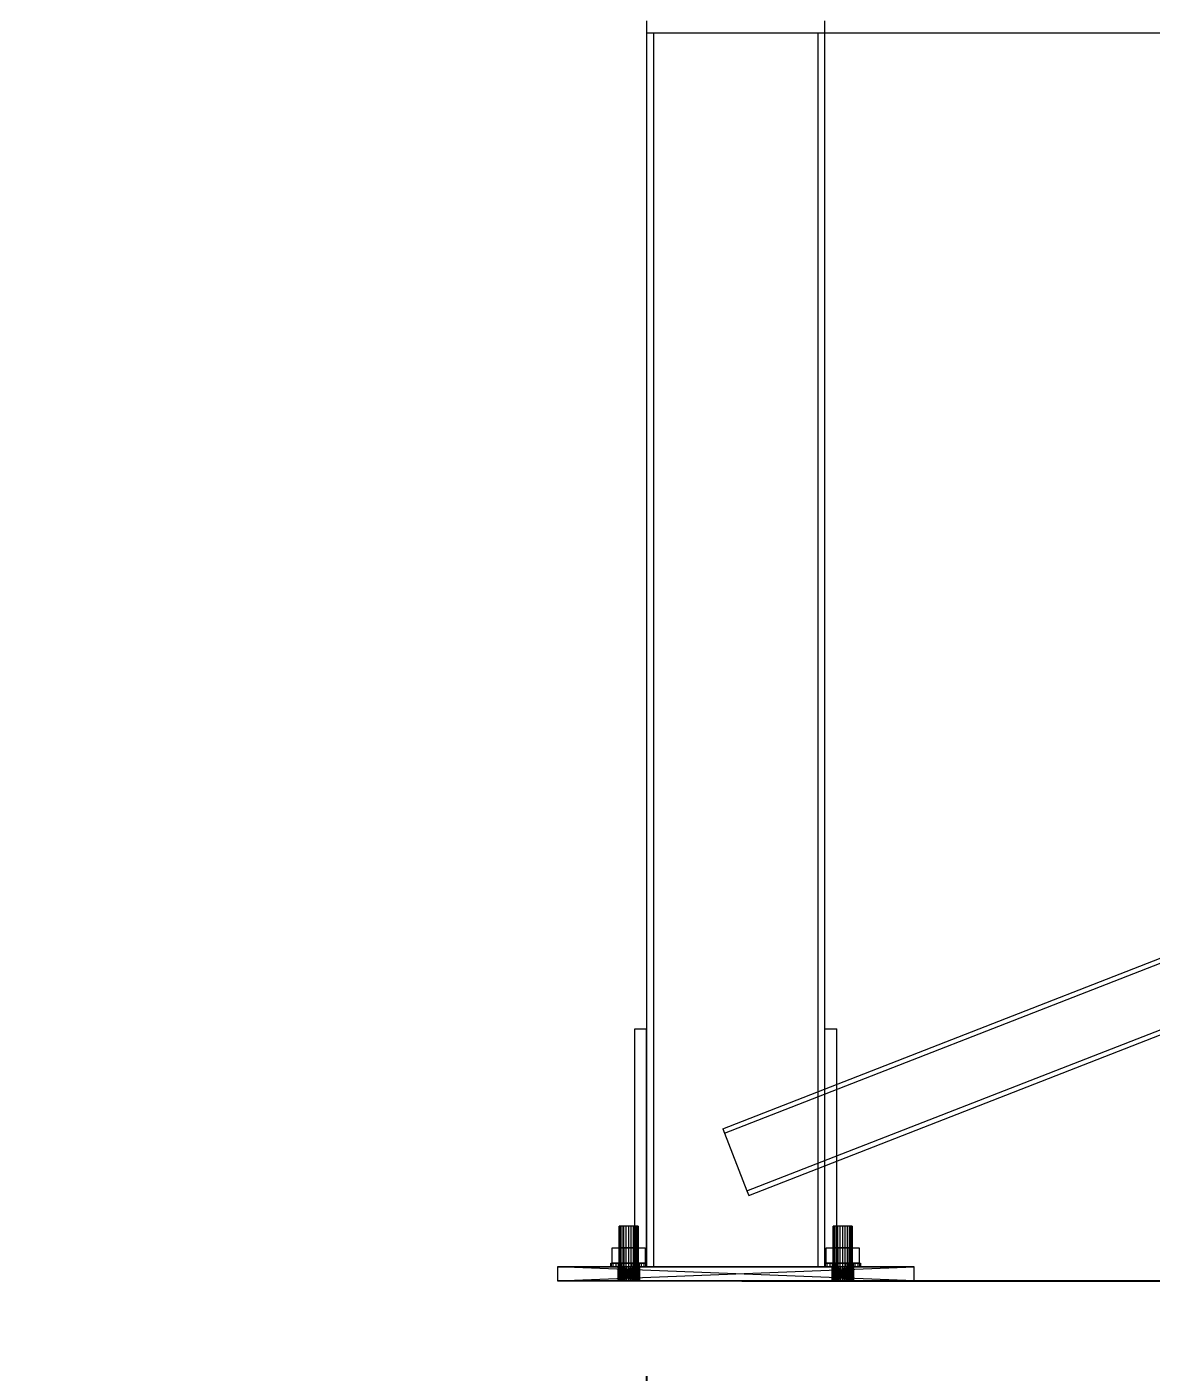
# Model space of a CAD drawing. Header units: millimetres. Extents: x -191664 to 191490, y -197311 to 10263.
# Drawn here: x 24107 to 25053, y -77 to 1055 of the extents above; entities that cross this region are included whole.
import ezdxf

# ---------------------------------------------------------------- set-up
doc = ezdxf.new("R2010")
doc.units = ezdxf.units.MM
for name, color, linetype, lineweight in [('COTAS_ENVOLVENTE_P', 1, 'Continuous', 0), ('COTAS_O', 1, 'Continuous', 0), ('COTAS_P', 1, 'Continuous', 0), ('lateral_briquetadora', 7, 'Continuous', 0)]:
    doc.layers.add(name, color=color, linetype=linetype, lineweight=lineweight)
doc.dimstyles.new('PLANTA_100', dxfattribs={"dimtxt": 250, "dimasz": 150, "dimexe": 150, "dimexo": 80, "dimgap": 100, "dimtad": 1, "dimtih": 1, "dimtoh": 1, "dimdec": 1, "dimdsep": 46, "dimcen": 0.09, "dimclrd": 1, "dimclre": 1, "dimclrt": 1, "dimadec": 0, "dimazin": 0, "dimtfac": 1, "dimtdec": 4, "dimtofl": 0, "dimtmove": 0, "dimatfit": 3, "dimfxl": 1, "dimtolj": 1, "dimtzin": 0, "dimarcsym": 0})

# ---------------------------------------------------------------- blocks, each defined once
blk = doc.blocks.new('*D4')
at = {"layer": 'COTAS_ENVOLVENTE_P', "color": 1, "lineweight": -2, "transparency": 16777216}
for p, q in [((0, -80), (0, -3250)), ((58855.1, -80), (58855.1, -3250)), ((150, -3100), (58705.1, -3100))]:
    blk.add_line(p, q, dxfattribs=at)
at = {"layer": 'COTAS_ENVOLVENTE_P', "color": 1, "transparency": 16777216}
for points in [[(150, -3075), (150, -3125), (0, -3100)], [(58705.1, -3075), (58705.1, -3125), (58855.1, -3100)]]:
    blk.add_solid(points, dxfattribs=at)
at = {"layer": 'Defpoints', "color": 0, "transparency": 16777216}
for p in [(0, 0), (58855.1, 0), (58855.1, -3100)]:
    blk.add_point(p, dxfattribs=at)
blk = doc.blocks.new('*D7')
at = {"layer": 'COTAS_P', "color": 1, "lineweight": -2, "transparency": 16777216}
for p, q in [((25334.8, 3271.6), (25080.5, 4103.6)), ((16187.4, 1228.9), (24980.9, 3916.3)), ((16254.4, 496.5), (16000.1, 1328.5))]:
    blk.add_line(p, q, dxfattribs=at)
at = {"layer": 'COTAS_P', "color": 1, "transparency": 16777216}
for points in [[(24973.6, 3940.2), (24988.2, 3892.4), (25124.4, 3960.1)], [(16180.1, 1252.8), (16194.7, 1205), (16044, 1185.1)]]:
    blk.add_solid(points, dxfattribs=at)
at = {"layer": 'Defpoints', "color": 0, "transparency": 16777216}
for p in [(25124.4, 3960.1), (25358.2, 3195.1), (16277.8, 420)]:
    blk.add_point(p, dxfattribs=at)
blk = doc.blocks.new('*D17')
at = {"layer": 'COTAS_O', "color": 1, "lineweight": -2, "transparency": 16777216}
for p, q in [((24628.2, -80), (24628.2, -1050)), ((26828.2, -80), (26828.2, -1050)), ((24778.2, -900), (26678.2, -900))]:
    blk.add_line(p, q, dxfattribs=at)
at = {"layer": 'COTAS_O', "color": 1, "transparency": 16777216}
for points in [[(24778.2, -875), (24778.2, -925), (24628.2, -900)], [(26678.2, -875), (26678.2, -925), (26828.2, -900)]]:
    blk.add_solid(points, dxfattribs=at)
at = {"layer": 'Defpoints', "color": 0, "transparency": 16777216}
for p in [(24628.2, 0), (26828.2, 0), (26828.2, -900)]:
    blk.add_point(p, dxfattribs=at)
blk = doc.blocks.new('*D18')
at = {"layer": 'COTAS_O', "color": 1, "lineweight": -2, "transparency": 16777216}
for p, q in [((24708.2, 2300), (25478.2, 2300)), ((25328.2, 150), (25328.2, 2150)), ((24708.2, 0), (25478.2, 0))]:
    blk.add_line(p, q, dxfattribs=at)
at = {"layer": 'COTAS_O', "color": 1, "transparency": 16777216}
for points in [[(25303.2, 2150), (25353.2, 2150), (25328.2, 2300)], [(25303.2, 150), (25353.2, 150), (25328.2, 0)]]:
    blk.add_solid(points, dxfattribs=at)
at = {"layer": 'Defpoints', "color": 0, "transparency": 16777216}
for p in [(24628.2, 2300), (25328.2, 2300), (24628.2, 0)]:
    blk.add_point(p, dxfattribs=at)
blk = doc.blocks.new('*D21')
at = {"layer": 'COTAS_P', "color": 1, "lineweight": -2, "transparency": 16777216}
for p, q in [((0, -80), (0, -2350)), ((58117.1, -80), (58117.1, -2350)), ((150, -2200), (57967.1, -2200))]:
    blk.add_line(p, q, dxfattribs=at)
at = {"layer": 'COTAS_P', "color": 1, "transparency": 16777216}
for points in [[(150, -2175), (150, -2225), (0, -2200)], [(57967.1, -2175), (57967.1, -2225), (58117.1, -2200)]]:
    blk.add_solid(points, dxfattribs=at)
at = {"layer": 'Defpoints', "color": 0, "transparency": 16777216}
for p in [(0, 0), (58117.1, 0), (58117.1, -2200)]:
    blk.add_point(p, dxfattribs=at)

msp = doc.modelspace()

# ---------------------------------------------------------------- linework, layer by layer
at = {"layer": 'lateral_briquetadora', "color": 251, "true_color": 0x53616b}
for p, q in [((24628.19, 1060), (24628.19, 1050)), ((24778.19, 1050), (24778.19, 1060)), ((24628.19, 1050), (26828.19, 1050))]:
    msp.add_line(p, q, dxfattribs=at)
at = {"layer": 'lateral_briquetadora', "color": 8, "true_color": 0x657a85}
for p, q in [((24628.19, 1050), (24778.19, 1050)), ((24628.19, 1050), (24628.19, 12)), ((24628.19, 1050), (24634.19, 1050)), ((24634.19, 12), (24634.19, 1050)), ((24772.19, 1050), (24778.19, 1050)), ((24772.19, 1050), (24772.19, 12)), ((24778.19, 12), (24778.19, 1050)), ((24628.19, 12), (24778.19, 12)), ((24628.19, 12), (24634.19, 12)), ((24772.19, 12), (24778.19, 12))]:
    msp.add_line(p, q, dxfattribs=at)
at = {"layer": 'lateral_briquetadora', "color": 8, "true_color": 0x667b86}
for p, q in [((24692.28, 127.95), (26742.28, 927.95)), ((24693.73, 124.22), (26743.73, 924.22)), ((24712.64, 75.78), (26762.64, 875.78)), ((24714.09, 72.05), (26764.09, 872.05)), ((24692.28, 127.95), (24693.73, 124.22)), ((24693.73, 124.22), (24712.64, 75.78)), ((24712.64, 75.78), (24714.09, 72.05))]:
    msp.add_line(p, q, dxfattribs=at)
at = {"layer": 'lateral_briquetadora', "color": 8, "true_color": 0x71848d}
for p, q in [((24618.19, 12), (24618.19, 212)), ((24618.19, 212), (24628.19, 212)), ((24628.19, 12), (24628.19, 212)), ((24778.19, 12), (24778.19, 212)), ((24778.19, 212), (24788.19, 212)), ((24788.19, 12), (24788.19, 212)), ((24618.19, 12), (24628.19, 12)), ((24778.19, 12), (24788.19, 12))]:
    msp.add_line(p, q, dxfattribs=at)
at = {"layer": 'lateral_briquetadora', "color": 9, "true_color": 0xaeb9be}
for p, q in [((24605.46, 46), (24605.19, 46)), ((24605.19, 0), (24605.19, 46)), ((24606.26, 46), (24605.46, 46)), ((24605.46, 0), (24605.46, 46)), ((24607.53, 46), (24606.26, 46)), ((24606.26, 0), (24606.26, 46)), ((24609.19, 46), (24607.53, 46)), ((24607.53, 0), (24607.53, 46)), ((24611.12, 46), (24609.19, 46)), ((24609.19, 0), (24609.19, 46)), ((24613.19, 46), (24611.12, 46)), ((24611.12, 0), (24611.12, 46)), ((24615.26, 46), (24613.19, 46)), ((24613.19, 0), (24613.19, 46)), ((24617.19, 46), (24615.26, 46)), ((24615.26, 0), (24615.26, 46)), ((24618.84, 46), (24617.19, 46)), ((24617.19, 0), (24617.19, 46)), ((24620.11, 46), (24618.84, 46)), ((24618.84, 0), (24618.84, 46)), ((24620.91, 46), (24620.11, 46)), ((24620.11, 0), (24620.11, 46)), ((24621.19, 46), (24620.91, 46)), ((24620.91, 0), (24620.91, 46)), ((24621.19, 46), (24621.19, 0)), ((24785.46, 46), (24785.19, 46)), ((24785.19, 0), (24785.19, 46)), ((24786.26, 46), (24785.46, 46)), ((24785.46, 0), (24785.46, 46)), ((24787.53, 46), (24786.26, 46)), ((24786.26, 0), (24786.26, 46)), ((24789.19, 46), (24787.53, 46)), ((24787.53, 0), (24787.53, 46)), ((24791.12, 46), (24789.19, 46)), ((24789.19, 0), (24789.19, 46)), ((24793.19, 46), (24791.12, 46)), ((24791.12, 0), (24791.12, 46)), ((24795.26, 46), (24793.19, 46)), ((24793.19, 0), (24793.19, 46)), ((24797.19, 46), (24795.26, 46)), ((24795.26, 0), (24795.26, 46)), ((24798.84, 46), (24797.19, 46)), ((24797.19, 0), (24797.19, 46)), ((24800.11, 46), (24798.84, 46)), ((24798.84, 0), (24798.84, 46)), ((24800.91, 46), (24800.11, 46)), ((24800.11, 0), (24800.11, 46)), ((24801.19, 46), (24800.91, 46)), ((24800.91, 0), (24800.91, 46)), ((24801.19, 46), (24801.19, 0)), ((24605.46, 0), (24605.19, 0)), ((24606.26, 0), (24605.46, 0)), ((24607.53, 0), (24606.26, 0)), ((24609.19, 0), (24607.53, 0)), ((24611.12, 0), (24609.19, 0)), ((24613.19, 0), (24611.12, 0)), ((24615.26, 0), (24613.19, 0)), ((24617.19, 0), (24615.26, 0)), ((24618.84, 0), (24617.19, 0)), ((24620.11, 0), (24618.84, 0)), ((24620.91, 0), (24620.11, 0)), ((24620.91, 0), (24621.19, 0)), ((24785.46, 0), (24785.19, 0)), ((24786.26, 0), (24785.46, 0)), ((24787.53, 0), (24786.26, 0)), ((24789.19, 0), (24787.53, 0)), ((24791.12, 0), (24789.19, 0)), ((24793.19, 0), (24791.12, 0)), ((24795.26, 0), (24793.19, 0)), ((24797.19, 0), (24795.26, 0)), ((24798.84, 0), (24797.19, 0)), ((24800.11, 0), (24798.84, 0)), ((24800.91, 0), (24800.11, 0)), ((24800.91, 0), (24801.19, 0))]:
    msp.add_line(p, q, dxfattribs=at)
at = {"layer": 'lateral_briquetadora', "color": 252, "true_color": 0x8ba19a}
for p, q in [((24599.34, 15), (24599.34, 28)), ((24599.34, 28), (24606.26, 28)), ((24599.34, 28), (24605.19, 28)), ((24609.19, 28), (24605.19, 28)), ((24605.19, 28), (24605.19, 15)), ((24606.26, 15), (24606.26, 28)), ((24606.26, 28), (24620.11, 28)), ((24606.26, 28), (24609.19, 28)), ((24617.19, 28), (24609.19, 28)), ((24609.19, 28), (24609.19, 15)), ((24621.19, 28), (24617.19, 28)), ((24617.19, 28), (24617.19, 15)), ((24620.11, 28), (24617.19, 28)), ((24620.11, 15), (24620.11, 28)), ((24620.11, 28), (24627.04, 28)), ((24621.19, 15), (24621.19, 28)), ((24621.19, 28), (24627.04, 28)), ((24627.04, 28), (24627.04, 15)), ((24779.34, 15), (24779.34, 28)), ((24779.34, 28), (24786.26, 28)), ((24779.34, 28), (24785.19, 28)), ((24789.19, 28), (24785.19, 28)), ((24785.19, 28), (24785.19, 15)), ((24786.26, 15), (24786.26, 28)), ((24786.26, 28), (24800.11, 28)), ((24786.26, 28), (24789.19, 28)), ((24797.19, 28), (24789.19, 28)), ((24789.19, 28), (24789.19, 15)), ((24801.19, 28), (24797.19, 28)), ((24797.19, 28), (24797.19, 15)), ((24800.11, 28), (24797.19, 28)), ((24800.11, 15), (24800.11, 28)), ((24800.11, 28), (24807.04, 28)), ((24801.19, 15), (24801.19, 28)), ((24801.19, 28), (24807.04, 28)), ((24807.04, 28), (24807.04, 15)), ((24598.19, 12), (24598.19, 15)), ((24598.19, 15), (24598.7, 15)), ((24598.19, 15), (24604.19, 15)), ((24598.7, 12), (24598.19, 12)), ((24604.19, 12), (24598.19, 12)), ((24598.7, 12), (24598.7, 15)), ((24598.7, 15), (24600.2, 15)), ((24598.7, 15), (24604.49, 15)), ((24600.2, 12), (24598.7, 12)), ((24604.49, 12), (24598.7, 12)), ((24606.26, 15), (24599.34, 15)), ((24605.19, 15), (24599.34, 15)), ((24600.2, 12), (24600.2, 15)), ((24600.2, 15), (24602.58, 15)), ((24600.2, 15), (24605.39, 15)), ((24602.58, 12), (24600.2, 12)), ((24605.39, 12), (24600.2, 12)), ((24602.58, 12), (24602.58, 15)), ((24602.58, 15), (24605.69, 15)), ((24602.58, 15), (24606.82, 15)), ((24605.69, 12), (24602.58, 12)), ((24606.82, 12), (24602.58, 12)), ((24604.49, 15), (24604.19, 15)), ((24604.19, 15), (24604.19, 12)), ((24604.19, 12), (24604.49, 12)), ((24605.39, 15), (24604.49, 15)), ((24604.49, 15), (24604.49, 12)), ((24604.49, 12), (24605.39, 12)), ((24605.19, 15), (24609.19, 15)), ((24606.82, 15), (24605.39, 15)), ((24605.39, 15), (24605.39, 12)), ((24605.39, 12), (24606.82, 12)), ((24605.69, 12), (24605.69, 15)), ((24605.69, 15), (24609.3, 15)), ((24605.69, 15), (24608.69, 15)), ((24609.3, 12), (24605.69, 12)), ((24608.69, 12), (24605.69, 12)), ((24620.11, 15), (24606.26, 15)), ((24609.19, 15), (24606.26, 15)), ((24608.69, 15), (24606.82, 15)), ((24606.82, 15), (24606.82, 12)), ((24606.82, 12), (24608.69, 12)), ((24610.86, 15), (24608.69, 15)), ((24608.69, 15), (24608.69, 12)), ((24608.69, 12), (24610.86, 12)), ((24609.19, 15), (24617.19, 15)), ((24609.3, 12), (24609.3, 15)), ((24609.3, 15), (24613.19, 15)), ((24609.3, 15), (24610.86, 15)), ((24613.19, 12), (24609.3, 12)), ((24610.86, 12), (24609.3, 12)), ((24613.19, 15), (24610.86, 15)), ((24610.86, 15), (24610.86, 12)), ((24610.86, 12), (24613.19, 12)), ((24613.19, 12), (24613.19, 15)), ((24613.19, 15), (24617.07, 15)), ((24615.52, 15), (24613.19, 15)), ((24617.07, 12), (24613.19, 12)), ((24613.19, 12), (24615.52, 12)), ((24617.69, 15), (24615.52, 15)), ((24615.52, 15), (24615.52, 12)), ((24617.07, 15), (24615.52, 15)), ((24615.52, 12), (24617.69, 12)), ((24615.52, 12), (24617.07, 12)), ((24617.07, 12), (24617.07, 15)), ((24617.07, 15), (24620.69, 15)), ((24620.69, 12), (24617.07, 12)), ((24617.19, 15), (24621.19, 15)), ((24617.19, 15), (24620.11, 15)), ((24619.55, 15), (24617.69, 15)), ((24617.69, 15), (24617.69, 12)), ((24620.69, 15), (24617.69, 15)), ((24617.69, 12), (24619.55, 12)), ((24617.69, 12), (24620.69, 12)), ((24620.98, 15), (24619.55, 15)), ((24619.55, 15), (24619.55, 12)), ((24623.79, 15), (24619.55, 15)), ((24619.55, 12), (24620.98, 12)), ((24619.55, 12), (24623.79, 12)), ((24627.04, 15), (24620.11, 15)), ((24620.69, 12), (24620.69, 15)), ((24620.69, 15), (24623.79, 15)), ((24623.79, 12), (24620.69, 12)), ((24621.88, 15), (24620.98, 15)), ((24620.98, 15), (24620.98, 12)), ((24626.18, 15), (24620.98, 15)), ((24620.98, 12), (24621.88, 12)), ((24620.98, 12), (24626.18, 12)), ((24627.04, 15), (24621.19, 15)), ((24622.19, 15), (24621.88, 15)), ((24621.88, 15), (24621.88, 12)), ((24627.68, 15), (24621.88, 15)), ((24621.88, 12), (24622.19, 12)), ((24621.88, 12), (24627.68, 12)), ((24622.19, 12), (24622.19, 15)), ((24622.19, 15), (24628.19, 15)), ((24628.19, 12), (24622.19, 12)), ((24623.79, 12), (24623.79, 15)), ((24623.79, 15), (24626.18, 15)), ((24626.18, 12), (24623.79, 12)), ((24626.18, 12), (24626.18, 15)), ((24626.18, 15), (24627.68, 15)), ((24627.68, 12), (24626.18, 12)), ((24627.68, 12), (24627.68, 15)), ((24627.68, 15), (24628.19, 15)), ((24628.19, 12), (24627.68, 12)), ((24628.19, 15), (24628.19, 12)), ((24778.19, 12), (24778.19, 15)), ((24778.19, 15), (24778.7, 15)), ((24778.19, 15), (24784.19, 15)), ((24778.7, 12), (24778.19, 12)), ((24784.19, 12), (24778.19, 12)), ((24778.7, 12), (24778.7, 15)), ((24778.7, 15), (24780.2, 15)), ((24778.7, 15), (24784.49, 15)), ((24780.2, 12), (24778.7, 12)), ((24784.49, 12), (24778.7, 12)), ((24786.26, 15), (24779.34, 15)), ((24785.19, 15), (24779.34, 15)), ((24780.2, 12), (24780.2, 15)), ((24780.2, 15), (24782.58, 15)), ((24780.2, 15), (24785.39, 15)), ((24782.58, 12), (24780.2, 12)), ((24785.39, 12), (24780.2, 12)), ((24782.58, 12), (24782.58, 15)), ((24782.58, 15), (24785.69, 15)), ((24782.58, 15), (24786.82, 15)), ((24785.69, 12), (24782.58, 12)), ((24786.82, 12), (24782.58, 12)), ((24784.49, 15), (24784.19, 15)), ((24784.19, 15), (24784.19, 12)), ((24784.19, 12), (24784.49, 12)), ((24785.39, 15), (24784.49, 15)), ((24784.49, 15), (24784.49, 12)), ((24784.49, 12), (24785.39, 12)), ((24785.19, 15), (24789.19, 15)), ((24786.82, 15), (24785.39, 15)), ((24785.39, 15), (24785.39, 12)), ((24785.39, 12), (24786.82, 12)), ((24785.69, 12), (24785.69, 15)), ((24785.69, 15), (24789.3, 15)), ((24785.69, 15), (24788.69, 15)), ((24789.3, 12), (24785.69, 12)), ((24788.69, 12), (24785.69, 12)), ((24800.11, 15), (24786.26, 15)), ((24789.19, 15), (24786.26, 15)), ((24788.69, 15), (24786.82, 15)), ((24786.82, 15), (24786.82, 12)), ((24786.82, 12), (24788.69, 12)), ((24790.86, 15), (24788.69, 15)), ((24788.69, 15), (24788.69, 12)), ((24788.69, 12), (24790.86, 12)), ((24789.19, 15), (24797.19, 15)), ((24789.3, 12), (24789.3, 15)), ((24789.3, 15), (24793.19, 15)), ((24789.3, 15), (24790.86, 15)), ((24793.19, 12), (24789.3, 12)), ((24790.86, 12), (24789.3, 12)), ((24793.19, 15), (24790.86, 15)), ((24790.86, 15), (24790.86, 12)), ((24790.86, 12), (24793.19, 12)), ((24793.19, 12), (24793.19, 15)), ((24793.19, 15), (24797.07, 15)), ((24795.52, 15), (24793.19, 15)), ((24797.07, 12), (24793.19, 12)), ((24793.19, 12), (24795.52, 12)), ((24797.69, 15), (24795.52, 15)), ((24795.52, 15), (24795.52, 12)), ((24797.07, 15), (24795.52, 15)), ((24795.52, 12), (24797.69, 12)), ((24795.52, 12), (24797.07, 12)), ((24797.07, 12), (24797.07, 15)), ((24797.07, 15), (24800.69, 15)), ((24800.69, 12), (24797.07, 12)), ((24797.19, 15), (24801.19, 15)), ((24797.19, 15), (24800.11, 15)), ((24799.55, 15), (24797.69, 15)), ((24797.69, 15), (24797.69, 12)), ((24800.69, 15), (24797.69, 15)), ((24797.69, 12), (24799.55, 12)), ((24797.69, 12), (24800.69, 12)), ((24800.98, 15), (24799.55, 15)), ((24799.55, 15), (24799.55, 12)), ((24803.79, 15), (24799.55, 15)), ((24799.55, 12), (24800.98, 12)), ((24799.55, 12), (24803.79, 12)), ((24807.04, 15), (24800.11, 15)), ((24800.69, 12), (24800.69, 15)), ((24800.69, 15), (24803.79, 15)), ((24803.79, 12), (24800.69, 12)), ((24801.88, 15), (24800.98, 15)), ((24800.98, 15), (24800.98, 12)), ((24806.18, 15), (24800.98, 15)), ((24800.98, 12), (24801.88, 12)), ((24800.98, 12), (24806.18, 12)), ((24807.04, 15), (24801.19, 15)), ((24802.19, 15), (24801.88, 15)), ((24801.88, 15), (24801.88, 12)), ((24807.68, 15), (24801.88, 15)), ((24801.88, 12), (24802.19, 12)), ((24801.88, 12), (24807.68, 12)), ((24802.19, 12), (24802.19, 15)), ((24802.19, 15), (24808.19, 15)), ((24808.19, 12), (24802.19, 12)), ((24803.79, 12), (24803.79, 15)), ((24803.79, 15), (24806.18, 15)), ((24806.18, 12), (24803.79, 12)), ((24806.18, 12), (24806.18, 15)), ((24806.18, 15), (24807.68, 15)), ((24807.68, 12), (24806.18, 12)), ((24807.68, 12), (24807.68, 15)), ((24807.68, 15), (24808.19, 15)), ((24808.19, 12), (24807.68, 12)), ((24808.19, 15), (24808.19, 12))]:
    msp.add_line(p, q, dxfattribs=at)
at = {"layer": 'lateral_briquetadora', "color": 252, "true_color": 0x82929a}
for p, q in [((24604.19, 12), (24553.19, 12)), ((24553.19, 12), (24604.36, 12)), ((24553.19, 12), (24604.87, 12)), ((24553.19, 12), (24605.7, 12)), ((24553.19, 12), (24606.82, 12)), ((24553.19, 12), (24608.19, 12)), ((24553.19, 12), (24609.74, 12)), ((24553.19, 12), (24611.43, 12)), ((24553.19, 12), (24613.19, 12)), ((24553.19, 12), (24614.94, 12)), ((24853.19, 12), (24553.19, 12)), ((24553.19, 12), (24616.63, 12)), ((24553.19, 12), (24618.19, 12)), ((24553.19, 12), (24619.55, 12)), ((24853.19, 0), (24553.19, 12)), ((24553.19, 12), (24553.19, 0)), ((24553.19, 0), (24853.19, 12)), ((24604.36, 12), (24604.19, 12)), ((24604.19, 0), (24604.36, 12)), ((24604.19, 0), (24604.19, 12)), ((24604.36, 0), (24604.19, 12)), ((24604.87, 12), (24604.36, 12)), ((24604.36, 0), (24604.87, 12)), ((24604.36, 0), (24604.36, 12)), ((24604.87, 0), (24604.36, 12)), ((24605.7, 12), (24604.87, 12)), ((24604.87, 0), (24605.7, 12)), ((24604.87, 0), (24604.87, 12)), ((24605.7, 0), (24604.87, 12)), ((24606.82, 12), (24605.7, 12)), ((24605.7, 12), (24619.55, 12)), ((24605.7, 0), (24606.82, 12)), ((24605.7, 0), (24605.7, 12)), ((24606.82, 0), (24605.7, 12)), ((24608.19, 12), (24606.82, 12)), ((24606.82, 12), (24619.55, 12)), ((24606.82, 12), (24793.19, 12)), ((24606.82, 12), (24794.94, 12)), ((24606.82, 12), (24796.63, 12)), ((24606.82, 12), (24798.19, 12)), ((24606.82, 12), (24799.55, 12)), ((24606.82, 0), (24608.19, 12)), ((24606.82, 0), (24606.82, 12)), ((24608.19, 0), (24606.82, 12)), ((24609.74, 12), (24608.19, 12)), ((24608.19, 12), (24799.55, 12)), ((24608.19, 0), (24609.74, 12)), ((24608.19, 0), (24608.19, 12)), ((24609.74, 0), (24608.19, 12)), ((24611.43, 12), (24609.74, 12)), ((24609.74, 12), (24799.55, 12)), ((24609.74, 0), (24611.43, 12)), ((24609.74, 0), (24609.74, 12)), ((24611.43, 0), (24609.74, 12)), ((24613.19, 12), (24611.43, 12)), ((24611.43, 12), (24853.19, 12)), ((24611.43, 12), (24799.55, 12)), ((24611.43, 0), (24613.19, 12)), ((24611.43, 0), (24611.43, 12)), ((24613.19, 0), (24611.43, 12)), ((24613.19, 12), (24614.94, 12)), ((24784.19, 12), (24613.19, 12)), ((24784.36, 12), (24613.19, 12)), ((24784.87, 12), (24613.19, 12)), ((24613.19, 12), (24853.19, 12)), ((24785.7, 12), (24613.19, 12)), ((24786.82, 12), (24613.19, 12)), ((24788.19, 12), (24613.19, 12)), ((24789.74, 12), (24613.19, 12)), ((24791.43, 12), (24613.19, 12)), ((24793.19, 12), (24613.19, 12)), ((24613.19, 12), (24799.55, 12)), ((24613.19, 0), (24614.94, 12)), ((24613.19, 0), (24613.19, 12)), ((24614.94, 0), (24613.19, 12)), ((24614.94, 12), (24616.63, 12)), ((24784.19, 12), (24614.94, 12)), ((24784.36, 12), (24614.94, 12)), ((24614.94, 0), (24616.63, 12)), ((24614.94, 0), (24614.94, 12)), ((24616.63, 0), (24614.94, 12)), ((24616.63, 12), (24618.19, 12)), ((24784.19, 12), (24616.63, 12)), ((24784.36, 12), (24616.63, 12)), ((24616.63, 0), (24618.19, 12)), ((24616.63, 0), (24616.63, 12)), ((24618.19, 0), (24616.63, 12)), ((24618.19, 12), (24619.55, 12)), ((24784.19, 12), (24618.19, 12)), ((24784.36, 12), (24618.19, 12)), ((24853.19, 12), (24618.19, 12)), ((24618.19, 12), (24793.19, 12)), ((24618.19, 0), (24619.55, 12)), ((24618.19, 0), (24618.19, 12)), ((24619.55, 0), (24618.19, 12)), ((24619.55, 12), (24620.67, 12)), ((24784.19, 12), (24619.55, 12)), ((24784.36, 12), (24619.55, 12)), ((24619.55, 12), (24793.19, 12)), ((24619.55, 0), (24620.67, 12)), ((24619.55, 0), (24619.55, 12)), ((24620.67, 0), (24619.55, 12)), ((24620.67, 12), (24621.5, 12)), ((24784.19, 12), (24620.67, 12)), ((24784.36, 12), (24620.67, 12)), ((24620.67, 12), (24793.19, 12)), ((24620.67, 0), (24621.5, 12)), ((24620.67, 0), (24620.67, 12)), ((24621.5, 0), (24620.67, 12)), ((24621.5, 12), (24622.01, 12)), ((24784.19, 12), (24621.5, 12)), ((24784.36, 12), (24621.5, 12)), ((24621.5, 12), (24793.19, 12)), ((24621.5, 0), (24622.01, 12)), ((24621.5, 0), (24621.5, 12)), ((24622.01, 0), (24621.5, 12)), ((24622.01, 12), (24622.19, 12)), ((24784.19, 12), (24622.01, 12)), ((24784.36, 12), (24622.01, 12)), ((24622.01, 12), (24793.19, 12)), ((24622.01, 0), (24622.19, 12)), ((24622.01, 0), (24622.01, 12)), ((24622.19, 0), (24622.01, 12)), ((24622.19, 12), (24784.19, 12)), ((24784.36, 12), (24622.19, 12)), ((24622.19, 12), (24784.87, 12)), ((24622.19, 12), (24785.7, 12)), ((24622.19, 12), (24786.82, 12)), ((24622.19, 12), (24788.19, 12)), ((24622.19, 12), (24789.74, 12)), ((24622.19, 12), (24791.43, 12)), ((24622.19, 12), (24793.19, 12)), ((24622.19, 12), (24622.19, 0)), ((24784.19, 12), (24784.36, 12)), ((24784.19, 0), (24784.36, 12)), ((24784.19, 0), (24784.19, 12)), ((24784.36, 0), (24784.19, 12)), ((24784.87, 12), (24784.36, 12)), ((24784.36, 0), (24784.87, 12)), ((24784.36, 0), (24784.36, 12)), ((24784.87, 0), (24784.36, 12)), ((24785.7, 12), (24784.87, 12)), ((24784.87, 0), (24785.7, 12)), ((24784.87, 0), (24784.87, 12)), ((24785.7, 0), (24784.87, 12)), ((24786.82, 12), (24785.7, 12)), ((24785.7, 0), (24786.82, 12)), ((24785.7, 0), (24785.7, 12)), ((24786.82, 0), (24785.7, 12)), ((24788.19, 12), (24786.82, 12)), ((24786.82, 0), (24788.19, 12)), ((24786.82, 0), (24786.82, 12)), ((24788.19, 0), (24786.82, 12)), ((24789.74, 12), (24788.19, 12)), ((24788.19, 12), (24853.19, 12)), ((24788.19, 0), (24789.74, 12)), ((24788.19, 0), (24788.19, 12)), ((24789.74, 0), (24788.19, 12)), ((24791.43, 12), (24789.74, 12)), ((24789.74, 12), (24853.19, 12)), ((24789.74, 0), (24791.43, 12)), ((24789.74, 0), (24789.74, 12)), ((24791.43, 0), (24789.74, 12)), ((24793.19, 12), (24791.43, 12)), ((24791.43, 12), (24853.19, 12)), ((24791.43, 0), (24793.19, 12)), ((24791.43, 0), (24791.43, 12)), ((24793.19, 0), (24791.43, 12)), ((24853.19, 12), (24793.19, 12)), ((24794.94, 12), (24793.19, 12)), ((24793.19, 12), (24799.55, 12)), ((24793.19, 12), (24800.67, 12)), ((24793.19, 12), (24801.5, 12)), ((24793.19, 12), (24802.01, 12)), ((24793.19, 12), (24802.19, 12)), ((24793.19, 0), (24794.94, 12)), ((24793.19, 0), (24793.19, 12)), ((24794.94, 0), (24793.19, 12)), ((24853.19, 12), (24794.94, 12)), ((24796.63, 12), (24794.94, 12)), ((24794.94, 12), (24802.19, 12)), ((24794.94, 0), (24796.63, 12)), ((24794.94, 0), (24794.94, 12)), ((24796.63, 0), (24794.94, 12)), ((24853.19, 12), (24796.63, 12)), ((24798.19, 12), (24796.63, 12)), ((24802.19, 12), (24796.63, 12)), ((24796.63, 0), (24798.19, 12)), ((24796.63, 0), (24796.63, 12)), ((24798.19, 0), (24796.63, 12)), ((24853.19, 12), (24798.19, 12)), ((24799.55, 12), (24798.19, 12)), ((24802.19, 12), (24798.19, 12)), ((24798.19, 0), (24799.55, 12)), ((24798.19, 0), (24798.19, 12)), ((24799.55, 0), (24798.19, 12)), ((24853.19, 12), (24799.55, 12)), ((24800.67, 12), (24799.55, 12)), ((24802.19, 12), (24799.55, 12)), ((24799.55, 0), (24800.67, 12)), ((24799.55, 0), (24799.55, 12)), ((24800.67, 0), (24799.55, 12)), ((24853.19, 12), (24800.67, 12)), ((24801.5, 12), (24800.67, 12)), ((24802.19, 12), (24800.67, 12)), ((24800.67, 0), (24801.5, 12)), ((24800.67, 0), (24800.67, 12)), ((24801.5, 0), (24800.67, 12)), ((24853.19, 12), (24801.5, 12)), ((24802.01, 12), (24801.5, 12)), ((24801.5, 0), (24802.01, 12)), ((24801.5, 0), (24801.5, 12)), ((24802.01, 0), (24801.5, 12)), ((24853.19, 12), (24802.01, 12)), ((24802.19, 12), (24802.01, 12)), ((24802.01, 0), (24802.19, 12)), ((24802.01, 0), (24802.01, 12)), ((24802.19, 0), (24802.01, 12)), ((24853.19, 12), (24802.19, 12)), ((24802.19, 12), (24802.19, 0)), ((24853.19, 0), (24853.19, 12)), ((24553.19, 0), (24604.19, 0)), ((24604.36, 0), (24553.19, 0)), ((24604.87, 0), (24553.19, 0)), ((24605.7, 0), (24553.19, 0)), ((24606.82, 0), (24553.19, 0)), ((24608.19, 0), (24553.19, 0)), ((24609.74, 0), (24553.19, 0)), ((24611.43, 0), (24553.19, 0)), ((24613.19, 0), (24553.19, 0)), ((24614.94, 0), (24553.19, 0)), ((24553.19, 0), (24853.19, 0)), ((24616.63, 0), (24553.19, 0)), ((24618.19, 0), (24553.19, 0)), ((24619.55, 0), (24553.19, 0)), ((24604.19, 0), (24604.36, 0)), ((24604.36, 0), (24604.87, 0)), ((24604.87, 0), (24605.7, 0)), ((24605.7, 0), (24606.82, 0)), ((24619.55, 0), (24605.7, 0)), ((24606.82, 0), (24608.19, 0)), ((24619.55, 0), (24606.82, 0)), ((24793.19, 0), (24606.82, 0)), ((24794.94, 0), (24606.82, 0)), ((24796.63, 0), (24606.82, 0)), ((24798.19, 0), (24606.82, 0)), ((24799.55, 0), (24606.82, 0)), ((24608.19, 0), (24609.74, 0)), ((24799.55, 0), (24608.19, 0)), ((24609.74, 0), (24611.43, 0)), ((24799.55, 0), (24609.74, 0)), ((24611.43, 0), (24613.19, 0)), ((24853.19, 0), (24611.43, 0)), ((24799.55, 0), (24611.43, 0)), ((24614.94, 0), (24613.19, 0)), ((24613.19, 0), (24784.19, 0)), ((24613.19, 0), (24784.36, 0)), ((24613.19, 0), (24784.87, 0)), ((24853.19, 0), (24613.19, 0)), ((24613.19, 0), (24785.7, 0)), ((24613.19, 0), (24786.82, 0)), ((24613.19, 0), (24788.19, 0)), ((24613.19, 0), (24789.74, 0)), ((24613.19, 0), (24791.43, 0)), ((24613.19, 0), (24793.19, 0)), ((24799.55, 0), (24613.19, 0)), ((24616.63, 0), (24614.94, 0)), ((24614.94, 0), (24784.19, 0)), ((24614.94, 0), (24784.36, 0)), ((24618.19, 0), (24616.63, 0)), ((24616.63, 0), (24784.19, 0)), ((24616.63, 0), (24784.36, 0)), ((24619.55, 0), (24618.19, 0)), ((24618.19, 0), (24784.19, 0)), ((24618.19, 0), (24784.36, 0)), ((24618.19, 0), (24853.19, 0)), ((24793.19, 0), (24618.19, 0)), ((24620.67, 0), (24619.55, 0)), ((24619.55, 0), (24784.19, 0)), ((24619.55, 0), (24784.36, 0)), ((24793.19, 0), (24619.55, 0)), ((24621.5, 0), (24620.67, 0)), ((24620.67, 0), (24784.19, 0)), ((24620.67, 0), (24784.36, 0)), ((24793.19, 0), (24620.67, 0)), ((24622.01, 0), (24621.5, 0)), ((24621.5, 0), (24784.19, 0)), ((24621.5, 0), (24784.36, 0)), ((24793.19, 0), (24621.5, 0)), ((24622.19, 0), (24622.01, 0)), ((24622.01, 0), (24784.19, 0)), ((24622.01, 0), (24784.36, 0)), ((24793.19, 0), (24622.01, 0)), ((24784.19, 0), (24622.19, 0)), ((24622.19, 0), (24784.36, 0)), ((24784.87, 0), (24622.19, 0)), ((24785.7, 0), (24622.19, 0)), ((24786.82, 0), (24622.19, 0)), ((24788.19, 0), (24622.19, 0)), ((24789.74, 0), (24622.19, 0)), ((24791.43, 0), (24622.19, 0)), ((24793.19, 0), (24622.19, 0)), ((24784.36, 0), (24784.19, 0)), ((24784.36, 0), (24784.87, 0)), ((24784.87, 0), (24785.7, 0)), ((24785.7, 0), (24786.82, 0)), ((24786.82, 0), (24788.19, 0)), ((24788.19, 0), (24789.74, 0)), ((24853.19, 0), (24788.19, 0)), ((24789.74, 0), (24791.43, 0)), ((24853.19, 0), (24789.74, 0)), ((24791.43, 0), (24793.19, 0)), ((24853.19, 0), (24791.43, 0)), ((24793.19, 0), (24853.19, 0)), ((24793.19, 0), (24794.94, 0)), ((24799.55, 0), (24793.19, 0)), ((24800.67, 0), (24793.19, 0)), ((24801.5, 0), (24793.19, 0)), ((24802.01, 0), (24793.19, 0)), ((24802.19, 0), (24793.19, 0)), ((24794.94, 0), (24853.19, 0)), ((24794.94, 0), (24796.63, 0)), ((24802.19, 0), (24794.94, 0)), ((24796.63, 0), (24853.19, 0)), ((24796.63, 0), (24798.19, 0)), ((24796.63, 0), (24802.19, 0)), ((24798.19, 0), (24853.19, 0)), ((24798.19, 0), (24799.55, 0)), ((24798.19, 0), (24802.19, 0)), ((24799.55, 0), (24853.19, 0)), ((24799.55, 0), (24800.67, 0)), ((24799.55, 0), (24802.19, 0)), ((24800.67, 0), (24853.19, 0)), ((24800.67, 0), (24801.5, 0)), ((24800.67, 0), (24802.19, 0)), ((24801.5, 0), (24853.19, 0)), ((24801.5, 0), (24802.01, 0)), ((24802.01, 0), (24853.19, 0)), ((24802.01, 0), (24802.19, 0)), ((24802.19, 0), (24853.19, 0))]:
    msp.add_line(p, q, dxfattribs=at)

# ---------------------------------------------------------------- dimensions: what is measured, and where the dimension line sits
at = {"layer": 'COTAS_ENVOLVENTE_P'}
dim = msp.add_aligned_dim(p1=(0, 0), p2=(58855.12, 0), distance=-3100, text='<> P', dimstyle='PLANTA_100', dxfattribs=at)
dim.commit()
dim.dimension.update_dxf_attribs({"geometry": '*D4', "text_midpoint": (29427.56, -3100)})
at = {"layer": 'COTAS_O'}
for p2, distance, picture, middle in [((24628.19, 2300), -700, '*D18', (25328.19, 1150)), ((26828.19, 0), -900, '*D17', (25728.19, -900))]:
    dim = msp.add_aligned_dim(p1=(24628.19, 0), p2=p2, distance=distance, text='<> O', dimstyle='PLANTA_100', dxfattribs=at)
    dim.commit()
    dim.dimension.update_dxf_attribs({"geometry": picture, "text_midpoint": middle})
at = {"layer": 'COTAS_P'}
for p1, p2, distance, picture, middle in [((16277.76, 420), (25358.19, 3195.06), 800, '*D7', (20584.16, 2572.6)), ((0, 0), (58117.12, 0), -2200, '*D21', (29058.56, -2200))]:
    dim = msp.add_aligned_dim(p1=p1, p2=p2, distance=distance, text='<> P', dimstyle='PLANTA_100', dxfattribs=at)
    dim.commit()
    dim.dimension.update_dxf_attribs({"geometry": picture, "text_midpoint": middle})

doc.saveas('drawing.dxf')
